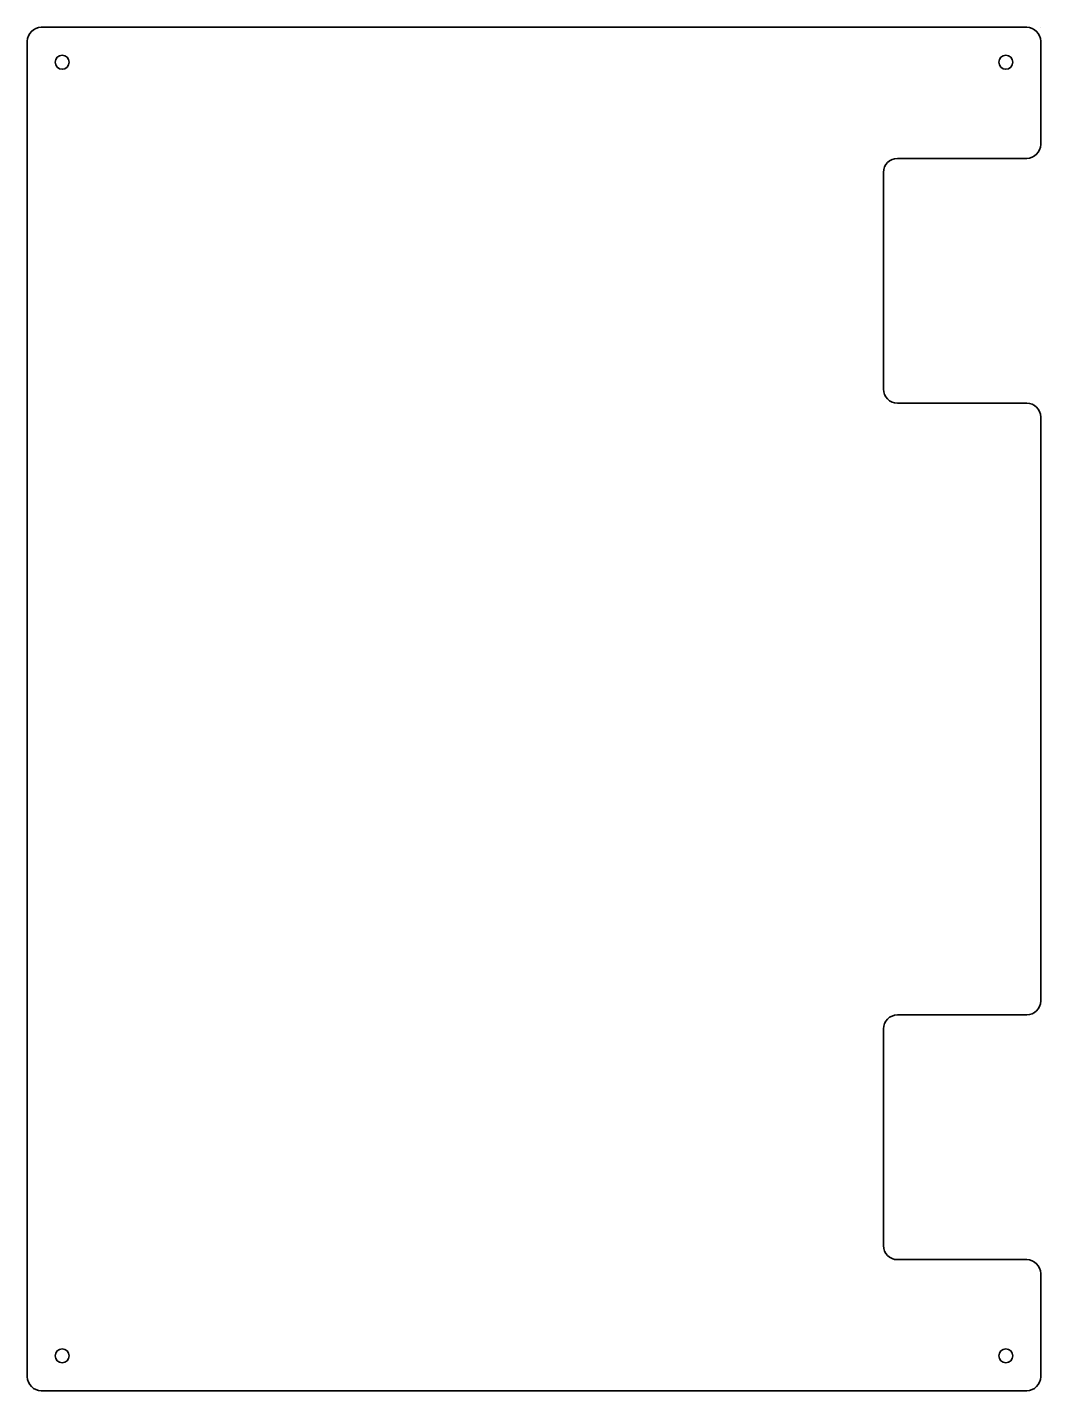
# Model space of a CAD drawing. Header units: millimetres. Extents: x -40 to 250, y -47 to 343.
import ezdxf

# ---------------------------------------------------------------- set-up
doc = ezdxf.new("R2010")
doc.units = ezdxf.units.MM
doc.header["$MEASUREMENT"] = 0
doc.layers.add('Layer 1', color=7, linetype='Continuous')

# ---------------------------------------------------------------- blocks, each defined once
blk = doc.blocks.new('block 3')
at = {"layer": 'Layer 1', "color": 7, "lineweight": 35, "true_color": 0xffffff}
blk.add_lwpolyline([(249.77, 343.34), (249.77, 343.34)], dxfattribs=at)
blk = doc.blocks.new('block 4')
at = {"layer": 'Layer 1', "color": 7, "lineweight": 35, "true_color": 0xffffff}
blk.add_open_spline([(-30.23, -34.66), (-29.12, -34.66), (-28.23, -35.55), (-28.23, -36.66), (-28.23, -37.76), (-29.12, -38.66), (-30.23, -38.66), (-31.33, -38.66), (-32.23, -37.76), (-32.23, -36.66), (-32.23, -35.55), (-31.33, -34.66), (-30.23, -34.66)], degree=3, knots=[0, 0, 0, 0, 1, 1, 1, 2, 2, 2, 3, 3, 3, 4, 4, 4, 4], dxfattribs=at)
blk = doc.blocks.new('block 5')
at = {"layer": 'Layer 1', "color": 7, "lineweight": 35, "true_color": 0xffffff}
blk.add_open_spline([(-30.23, 335.34), (-29.12, 335.34), (-28.23, 334.45), (-28.23, 333.34), (-28.23, 332.24), (-29.12, 331.34), (-30.23, 331.34), (-31.33, 331.34), (-32.23, 332.24), (-32.23, 333.34), (-32.23, 334.45), (-31.33, 335.34), (-30.23, 335.34)], degree=3, knots=[0, 0, 0, 0, 1, 1, 1, 2, 2, 2, 3, 3, 3, 4, 4, 4, 4], dxfattribs=at)
blk = doc.blocks.new('block 6')
at = {"layer": 'Layer 1', "color": 7, "lineweight": 35, "true_color": 0xffffff}
blk.add_open_spline([(239.77, 335.34), (240.88, 335.34), (241.77, 334.45), (241.77, 333.34), (241.77, 332.24), (240.88, 331.34), (239.77, 331.34), (238.67, 331.34), (237.77, 332.24), (237.77, 333.34), (237.77, 334.45), (238.67, 335.34), (239.77, 335.34)], degree=3, knots=[0, 0, 0, 0, 1, 1, 1, 2, 2, 2, 3, 3, 3, 4, 4, 4, 4], dxfattribs=at)
blk = doc.blocks.new('block 7')
at = {"layer": 'Layer 1', "color": 7, "lineweight": 35, "true_color": 0xffffff}
blk.add_open_spline([(239.77, -34.66), (240.88, -34.66), (241.77, -35.55), (241.77, -36.66), (241.77, -37.76), (240.88, -38.66), (239.77, -38.66), (238.67, -38.66), (237.77, -37.76), (237.77, -36.66), (237.77, -35.55), (238.67, -34.66), (239.77, -34.66)], degree=3, knots=[0, 0, 0, 0, 1, 1, 1, 2, 2, 2, 3, 3, 3, 4, 4, 4, 4], dxfattribs=at)
blk = doc.blocks.new('block 8')
at = {"layer": 'Layer 1', "color": 7, "lineweight": 35, "true_color": 0xffffff}
blk.add_open_spline([(245.77, -9.16), (247.97, -9.16), (249.77, -10.96), (249.77, -13.16), (249.77, -13.16), (249.77, -42.66), (249.77, -42.66), (249.77, -44.86), (247.97, -46.66), (245.77, -46.66), (245.77, -46.66), (-36.22, -46.66), (-36.22, -46.66), (-38.42, -46.66), (-40.22, -44.86), (-40.22, -42.66), (-40.22, -42.66), (-40.22, 339.34), (-40.22, 339.34), (-40.22, 341.54), (-38.42, 343.34), (-36.22, 343.34), (-36.22, 343.34), (245.77, 343.34), (245.77, 343.34), (247.97, 343.34), (249.77, 341.54), (249.77, 339.34), (249.77, 339.34), (249.77, 309.84), (249.77, 309.84), (249.77, 307.64), (247.97, 305.84), (245.77, 305.84), (245.77, 305.84), (208.77, 305.84), (208.77, 305.84), (206.57, 305.84), (204.77, 304.04), (204.77, 301.84), (204.77, 301.84), (204.77, 239.84), (204.77, 239.84), (204.77, 237.64), (206.57, 235.84), (208.77, 235.84), (208.77, 235.84), (245.77, 235.84), (245.77, 235.84), (247.97, 235.84), (249.77, 234.04), (249.77, 231.84), (249.77, 231.84), (249.77, 64.84), (249.77, 64.84), (249.77, 62.64), (247.97, 60.84), (245.77, 60.84), (245.77, 60.84), (208.77, 60.84), (208.77, 60.84), (206.57, 60.84), (204.77, 59.04), (204.77, 56.84), (204.77, 56.84), (204.77, -5.16), (204.77, -5.16), (204.77, -7.36), (206.57, -9.16), (208.77, -9.16), (208.77, -9.16), (245.77, -9.16), (245.77, -9.16)], degree=3, knots=[0, 0, 0, 0, 1, 1, 1, 2, 2, 2, 3, 3, 3, 4, 4, 4, 5, 5, 5, 6, 6, 6, 7, 7, 7, 8, 8, 8, 9, 9, 9, 10, 10, 10, 11, 11, 11, 12, 12, 12, 13, 13, 13, 14, 14, 14, 15, 15, 15, 16, 16, 16, 17, 17, 17, 18, 18, 18, 19, 19, 19, 20, 20, 20, 21, 21, 21, 22, 22, 22, 23, 23, 23, 24, 24, 24, 24], dxfattribs=at)
blk = doc.blocks.new('block 2')
at = {"layer": 'Layer 1'}
for name in ['block 8', 'block 3', 'block 5', 'block 6', 'block 4', 'block 7']:
    blk.add_blockref(name, (0, 0), dxfattribs=at)

msp = doc.modelspace()

# ---------------------------------------------------------------- block references
at = {"layer": 'Layer 1'}
msp.add_blockref('block 2', (0, 0), dxfattribs=at)

doc.saveas('drawing.dxf')
